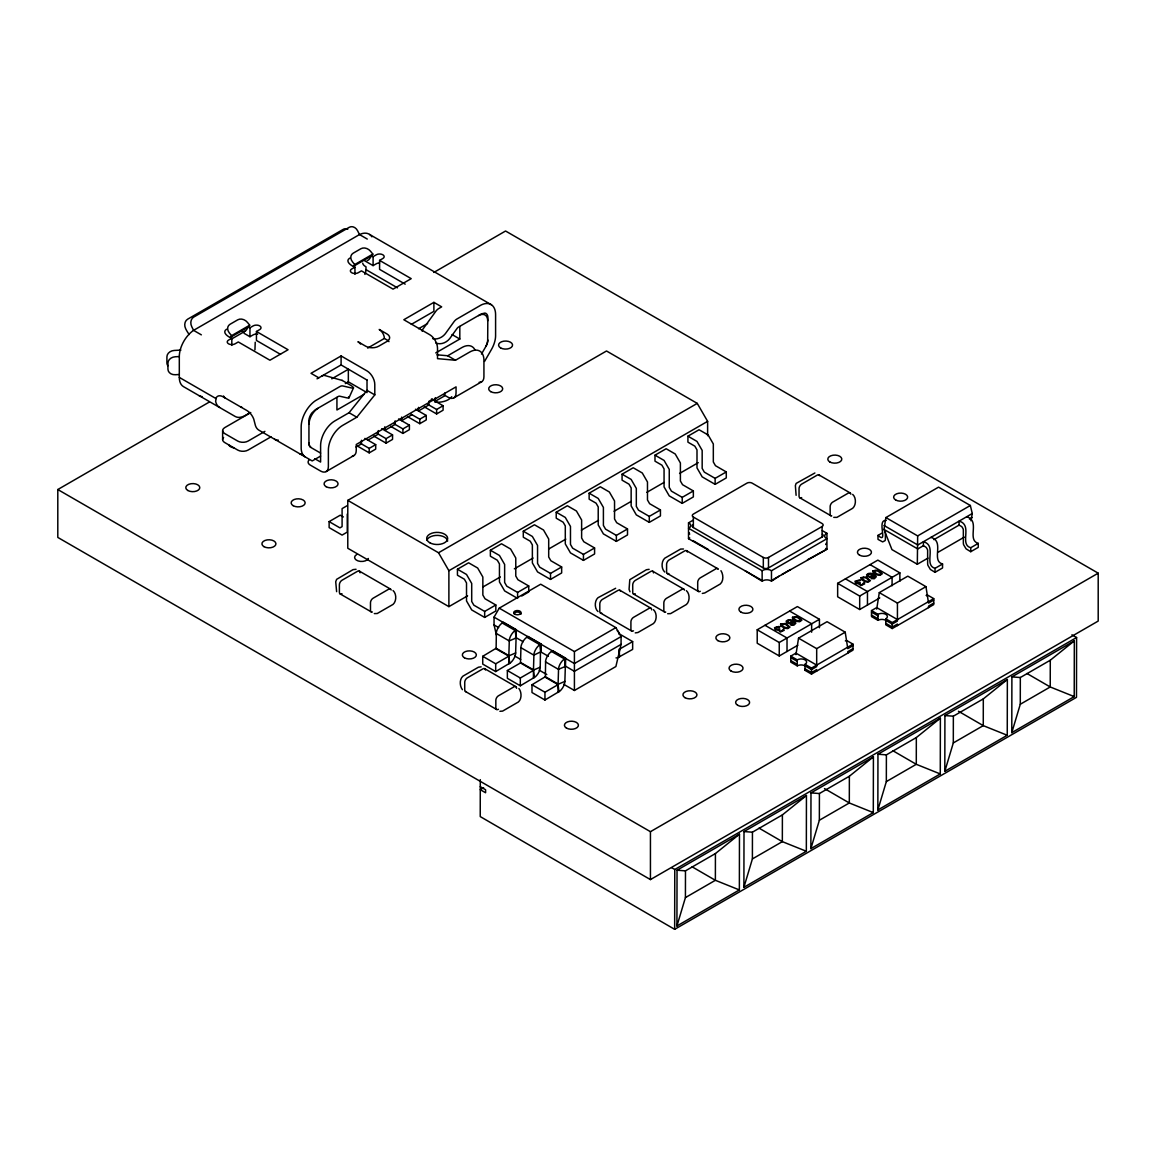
<?xml version="1.0" encoding="UTF-8"?>
<svg xmlns="http://www.w3.org/2000/svg" width="1156" height="1156" viewBox="0 0 1156 1156"><rect width="100%" height="100%" fill="white"/><g stroke="black" fill="none" stroke-linecap="round" stroke-linejoin="round"><path stroke-width="1.5" d="M314.678 458.657L320.602 462.068L320.602 445.609A20.158 11.647 -60 0 1 334.864 420.914L349.054 412.721L367.016 390.381L374.79 394.875L356.828 417.215L342.638 425.408A20.158 11.647 -60 0 0 328.376 450.103L328.376 466.562A10.996 6.344 60 0 1 320.602 471.056L310.241 465.073A7.326 4.234 0 0 1 309.071 459.958M480.289 779.635L480.231 816.584L674.656 929.323L1076.482 697.328L1076.597 637.52L1071.93 634.817M674.656 929.323L674.772 869.514L1076.597 637.52M676.925 925.985L677.04 870.222L739.464 834.184L739.363 889.932L676.925 925.985L685.421 897.591L685.479 870.844L715.42 853.562L739.464 834.184M715.42 853.562L715.376 880.294L685.421 897.591M743.9 887.317L744.002 831.569L806.44 795.516L806.339 851.264L743.9 887.317L752.397 858.922L752.44 832.176L782.395 814.893L806.44 795.516M782.395 814.893L782.337 841.64L752.397 858.922M810.876 848.649L810.977 792.9L873.416 756.848L873.3 812.61L810.876 848.649L819.358 820.254L819.416 793.522L849.371 776.225L873.416 756.848M849.371 776.225L849.313 802.972L819.358 820.254M877.852 809.98L877.953 754.232L940.377 718.179L940.276 773.942L877.852 809.98L886.334 781.601L886.392 754.854L916.332 737.557L940.377 718.179M916.332 737.557L916.289 764.304L886.334 781.601M944.813 771.312L944.914 715.564L1007.353 679.526L1007.252 735.274L944.813 771.312L953.31 742.932L953.353 716.185L983.308 698.889L1007.353 679.526M983.308 698.889L983.265 725.636L953.31 742.932M1011.789 732.658L1011.89 676.896L1074.329 640.858L1074.227 696.606L1011.789 732.658L1020.286 704.264L1020.329 677.517L1050.284 660.221L1074.329 640.858M1050.284 660.221L1050.226 686.967L1020.286 704.264M496.126 648.27L496.358 632.274A9.898 5.722 -60 0 1 501.314 623.705L503.38 622.231L516.342 629.717L515.59 654.094A9.898 5.722 -60 0 1 510.634 662.677L495.693 671.564L482.731 664.093L482.731 656.305L496.126 648.27L509.088 655.755L515.706 652.938M534.318 677.575L533.451 670.422L520.489 662.937L520.98 646.493A9.898 5.722 -60 0 1 525.937 637.924L528.003 636.45L540.965 643.935L540.965 651.724L533.826 655.134L520.865 647.649M520.489 662.937L507.354 670.523L507.354 678.312L520.316 685.797L535.257 676.896A9.898 5.722 -60 0 0 540.213 668.312L540.444 652.316M545.372 676.708L545.618 660.712A9.898 5.722 -60 0 1 550.559 652.143L552.64 650.669L565.602 658.154L564.836 682.531A9.898 5.722 -60 0 1 559.894 691.115L544.953 700.016L531.991 692.531L531.991 684.742L545.372 676.708L558.334 684.193L564.966 681.375M917.315 564.244L917.662 535.907L885.886 517.57L883.979 529.434L891.955 549.606L917.315 564.244L927.921 558.131M520.735 662.576L533.711 669.974L540.329 667.157M618.648 657.331L619.515 649.166L632.65 641.594L632.65 649.383L617.709 657.721A9.898 5.722 -60 0 1 616.018 657.894M852.983 645.655L847.796 648.646L845.209 632.173L827.06 621.697L798.536 638.17L795.949 654.628M933.73 600.109L928.543 603.1L925.956 586.641L907.807 576.165L879.297 592.623L876.696 609.096M496.444 635.15L494.046 624.919L494.046 617.145L499.233 608.157L540.705 584.214L615.888 627.621L621.075 636.595L621.075 644.383L615.888 666.535L574.416 690.479L563.666 684.28M255.23 342.205L254.941 349.849M970.939 520.764L972.268 513.524L970.346 505.49L938.571 487.138L885.886 517.57M320.602 456.085L312.192 460.941L258.93 430.191A20.158 11.647 -60 0 1 255.028 424.006L253.713 418.963A10.996 6.344 60 0 0 246.979 410.582L223.122 396.811A10.996 6.344 60 0 0 216.389 397.418L215.623 401.262A20.158 11.647 -60 0 0 219.524 407.432M349.025 397.78L353.49 387.852M481.474 354.068L485.91 346.381A9.161 5.289 -60 0 0 487.471 342.581L487.601 342.046A9.161 5.289 -60 0 0 487.818 339.98M484.552 361.423L491.416 349.546A20.158 11.647 -60 0 0 494.84 341.222L495.115 340.037A20.158 11.647 -60 0 0 495.592 335.486L495.592 314.649A22.08 12.745 -60 0 0 481.33 304.909L456.895 319.027A7.326 4.234 -60 0 0 453.918 321.83L445.335 333.723A11.589 9.32 -43 0 1 432.604 338.607M545.112 677.156L558.073 684.641L558.579 668.197A9.898 5.722 -60 0 1 563.521 659.628L565.602 658.154M231.561 335.674L229.307 332.885A7.326 5.78 35.1 0 1 230.001 324.301L237.775 319.807A7.326 5.78 35.1 0 1 247.456 322.408L249.696 325.197L231.561 335.674L230.362 337.379L248.511 326.902L249.956 327.74L253.207 325.876A4.581 2.644 0 0 1 259.681 325.876A4.581 2.644 0 0 1 259.681 329.605L256.444 331.483L256.444 340.456L280.532 354.372M249.696 325.197L246.257 330.096A10.996 6.344 60 0 1 242.182 331.685M354.69 264.579L352.45 261.791A7.326 5.78 35.1 0 1 353.144 253.207L360.918 248.713A7.326 5.78 35.1 0 1 370.599 251.314L372.839 254.103L354.69 264.579L353.505 266.285L371.64 255.808L373.099 256.646L376.336 254.768A4.581 2.644 0 0 1 382.824 254.768A4.581 2.644 0 0 1 382.824 258.511L379.587 260.389L379.587 269.362L405.192 284.145M372.839 254.103L369.4 259.002A10.996 6.344 60 0 1 367.131 260.548M482.731 656.305L495.693 663.79L508.828 656.203L509.319 639.759A9.898 5.722 -60 0 1 514.275 631.19L516.342 629.717M226.562 329.2C221.374 332.538 228.628 337.191 231.807 338.217L231.807 345.398M349.704 258.106C344.517 261.444 351.771 266.097 354.95 267.123L354.95 274.304M508.828 663.992L508.886 656.16L495.866 648.718M540.965 643.935L538.898 645.409A9.898 5.722 -60 0 0 533.942 653.978L533.451 670.422L520.316 678.008L507.354 670.523M693.138 520.171L688.514 522.844L688.514 538.71L762.729 580.818A5.838 3.367 0 0 1 770.879 580.818L826.945 549.187L826.945 533.321L822.35 530.662M231.807 338.217L228.57 340.095A4.581 2.644 0 0 0 228.57 343.823A4.581 2.644 0 0 0 235.058 343.823L238.295 341.959L269.926 360.224L288.075 349.748L256.444 331.483M354.95 267.123L351.713 268.987A4.581 2.644 0 0 0 351.713 272.729A4.581 2.644 0 0 0 358.201 272.729L361.438 270.865L393.069 289.13L411.218 278.654L379.587 260.389M231.417 339.098L245.029 331.237M244.017 333.289L249.956 336.714L253.207 334.85A4.581 2.644 0 0 1 257.629 334.171M364.154 260.461L373.099 265.62L376.336 263.756A4.581 2.644 0 0 1 379.587 262.976M433.803 272.455L505.562 231.012L1098.2 573.174L1098.2 621.061L650.438 879.586L57.8 537.424L57.8 489.537L209.135 402.158M374.79 394.875L374.79 384.399A11.098 6.416 60 0 0 367.016 370.917L341.092 355.947L311.007 373.316L318.796 377.81M422.186 331.237A3.67 2.948 -43 0 1 422.937 329.128L435.769 311.354A7.326 4.234 -60 0 1 438.745 308.551L441.679 306.86L433.89 302.366L403.82 319.735L429.743 334.705A11.098 6.416 60 0 1 437.517 348.173L437.517 358.649L455.478 360.253L469.668 352.06A20.158 11.647 -60 0 1 483.93 360.296L483.93 376.755A10.996 6.344 60 0 1 479.133 382.289M250.346 412.533L245.26 415.466A20.158 11.647 -60 0 1 235.174 416.463L183.486 386.639A20.158 11.647 -60 0 1 179.31 377.405L179.31 356.554A22.08 12.745 -60 0 1 193.572 330.356L359.487 234.567A22.08 12.745 -60 0 1 371.885 236.821M250.751 412.605L224.77 427.604A7.326 4.234 0 0 0 224.77 433.587L237.731 441.072A7.326 4.234 0 0 0 248.092 441.072L264.912 431.361M367.68 348.086L384.384 338.448L386.971 339.936A9.161 5.289 0 0 1 388.965 341.656M317.033 378.821L341.092 364.935L341.092 355.947M411.334 324.374L433.89 311.354L433.89 302.366M331.801 378.821L348.346 369.27L348.346 381.841L367.016 392.621L367.016 379.905M418.602 328.709L427.619 323.507M345.341 383.59L348.346 381.841M271.024 436.824L248.092 450.06A7.326 4.234 0 0 1 237.731 450.06L224.77 442.575A7.326 4.234 0 0 1 223.599 437.459M363.996 394.355L336.931 409.99L336.931 397.418M435.754 352.927L459.813 339.04L459.813 326.469M436.925 354.805L447.704 355.759L461.894 347.566A20.158 11.647 -60 0 1 475.073 350.124M432.734 399.138L428.833 401.378L428.833 404.976L418.472 410.958L418.472 407.374M356.034 447.011L361.438 443.89L361.438 440.291M367.911 440.147L378.287 434.165L378.287 430.567M411.984 414.701L401.623 420.683L401.623 417.099M326.108 471.605L353.967 455.507M453.788 397.881L481.647 381.798M360.47 443.34L369.212 448.384L375.7 444.641L375.7 449.12L369.212 452.863L356.944 445.783M377.333 433.601L386.061 438.644L392.549 434.902L392.549 439.396L386.061 443.138L373.793 436.058M394.182 423.876L402.909 428.919L409.397 425.177L409.397 429.671L402.909 433.413L390.641 426.318M411.03 414.151L419.773 419.195L426.246 415.452L426.246 419.946L419.773 423.688L407.49 416.594M427.879 404.412L436.621 409.47L443.095 405.727L443.095 410.207L436.621 413.949L424.339 406.869M467.602 595.846L448.889 606.64L347.783 548.262L347.783 500.375L606.51 350.99L697.256 403.386L707.616 421.348L707.616 435.711M347.262 505.62L342.089 508.611L342.089 526.63L339.936 527.873L329.128 521.616L329.128 527.613L342.089 535.098L347.262 532.092L347.262 514.088M329.128 521.616L340.269 515.186L343.361 516.963M347.783 500.375L438.529 552.756L697.256 403.386M448.889 606.64L448.889 570.717L707.616 421.348M457.444 569.229L468.599 562.799L477.674 568.03L482.847 577.017L482.847 595.022L485 598.75L495.823 604.993L495.823 610.975L484.667 617.42L471.706 609.935L466.518 600.947L466.518 582.942L464.38 579.214L457.444 575.226L457.444 569.229L466.518 574.474L471.706 583.448L471.706 601.467L473.859 605.18L484.667 611.423L495.823 604.993M528.74 585.976L517.599 592.421L517.599 598.403L504.637 590.918L499.45 581.945L499.45 563.926L497.297 560.212L490.375 556.209L490.375 550.227L501.516 543.782L510.591 549.028L515.778 558.001L515.778 576.02L517.931 579.734L528.74 585.976L528.74 591.973L521.775 595.99M523.292 531.211L534.448 524.781L543.522 530.012L548.695 538.999L548.695 557.004L550.848 560.732L561.657 566.975L561.657 572.957L550.516 579.402L537.554 571.917L532.367 562.929L532.367 544.924L530.228 541.196L523.292 537.208L523.292 531.211L532.367 536.456L537.554 545.43L537.554 563.449L539.707 567.163L550.516 573.405L561.657 566.975M556.224 512.209L567.365 505.764L576.439 511.01L581.627 519.998L581.627 538.002L583.78 541.716L594.589 547.958L594.589 553.955L583.448 560.385L570.472 552.9L565.298 543.927L565.298 525.908L563.145 522.194L556.224 518.191L556.224 512.209L565.298 517.44L570.472 526.428L570.472 544.433L572.625 548.161L583.448 554.403L594.589 547.958M589.141 493.193L600.296 486.763L609.371 492.008L614.544 500.981L614.544 518.986L616.697 522.714L627.506 528.957L627.506 534.939L616.365 541.384L603.403 533.899L598.216 524.911L598.216 506.906L596.077 503.178L589.141 499.19L589.141 493.193L598.216 498.438L603.403 507.412L603.403 525.431L605.556 529.145L616.365 535.387L627.506 528.957M622.072 474.191L633.213 467.761L642.288 472.992L647.476 481.98L647.476 499.984L649.629 503.698L660.437 509.94L660.437 515.937L649.282 522.368L636.32 514.882L631.147 505.909L631.147 487.89L628.994 484.176L622.072 480.174L622.072 474.191L631.147 479.422L636.32 488.41L636.32 506.415L638.473 510.143L649.282 516.385L660.437 509.94M654.99 455.175L666.145 448.745L675.22 453.99L680.393 462.964L680.393 480.983L682.546 484.696L693.354 490.939L693.354 496.921L682.213 503.366L669.252 495.881L664.064 486.893L664.064 468.888L661.911 465.174L654.99 461.172L654.99 455.175L664.064 460.42L669.252 469.394L669.252 487.413L671.405 491.127L682.213 497.369L693.354 490.939M687.921 436.173L699.062 429.743L708.137 434.974L713.324 443.962L713.324 461.966L715.463 465.68L726.286 471.937L726.286 477.919L715.13 484.35L702.169 476.864L696.996 467.891L696.996 449.872L694.843 446.158L687.921 442.156L687.921 436.173L696.996 441.419L702.169 450.392L702.169 468.397L704.322 472.125L715.13 478.367L726.286 471.937M483.179 586.843L500.331 576.945M514.348 568.839L533.06 558.045M548.638 549.042L565.79 539.144M581.367 530.156L598.519 520.258M614.096 511.255L631.248 501.357M646.84 492.355L663.978 482.457M679.569 473.454L698.267 462.66M689.279 532.873L689.178 533.667A5.838 3.367 0 0 1 689.756 534.058M499.233 608.157L574.416 651.565L615.888 627.621M621.075 636.595L574.416 663.544L494.046 617.145M693.354 517.064L763.321 557.467A3.67 2.11 0 0 0 768.494 557.452L822.089 526.515A3.656 2.11 0 0 0 822.089 523.524L752.137 483.136A3.67 2.11 0 0 0 746.964 483.136L693.354 514.088A3.656 2.11 0 0 0 693.354 517.064L693.354 527.541L763.321 567.943A3.67 2.11 0 0 0 768.494 567.928L822.089 536.991A3.656 2.11 0 0 0 822.407 534.216M621.075 644.383L574.416 671.318L565.226 666.015M531.991 684.742L544.953 692.227L558.073 684.641L558.955 691.794M688.514 522.844A5.838 3.367 0 0 1 688.514 528.234L762.136 570.732A5.838 3.367 0 0 1 771.471 570.732L826.945 538.71A5.838 3.367 0 0 1 826.945 533.321M761.356 580.76L745.013 570.659M778.898 576.252L772.251 580.76M781.803 574.575L790.502 569.561M807.48 559.764L826.164 549.635M885.38 531.803L885.38 538.999A6.127 3.54 60 0 1 885.106 540.618L882.649 541.904L877.996 539.375L877.996 535.401L881.753 533.234M917.662 535.907L970.346 505.49M483.627 787.727L480.275 789.664L485.592 792.756L485.607 789.765L480.275 786.672M797.799 645.25L779.245 655.958L757.209 643.242L757.209 629.774L797.394 606.568L819.431 619.298L819.431 627.708M879.774 597.927L859.688 609.515L837.652 596.799L837.652 583.332L877.838 560.125L899.874 572.856L899.874 581.266M972.268 513.524L917.777 544.982L883.979 525.46M930.927 537.381C945.016 541.268 930.797 560.674 942.545 563.998L942.545 567.972L935.031 572.307L930.378 569.46L927.921 565.342A6.127 3.54 60 0 1 927.632 563.405L927.632 550.791A3.468 2.009 60 0 0 927.358 549.302L926.332 547.597A2.774 1.604 60 0 0 925.523 546.918L923.413 545.704L917.777 548.956L883.979 529.434M933.889 539.65L959.104 525.099L961.228 526.312A2.774 1.604 60 0 1 962.038 526.977L963.049 528.697A3.468 2.009 60 0 1 963.338 530.185L963.338 542.785A6.127 3.54 60 0 0 963.613 544.722L966.084 548.854L970.737 551.701L978.251 547.366L978.251 543.378C966.474 539.838 980.693 520.634 966.633 516.775M969.451 519.131L972.268 517.498M757.209 629.774L779.245 642.49L819.431 619.298M837.652 583.332L859.688 596.048L899.874 572.856M938.528 552.004L964.277 537.135M923.413 545.704L923.413 541.716C937.53 545.589 923.167 564.778 935.031 568.333L942.545 563.998M959.104 525.099L959.104 521.11C973.193 524.997 958.974 544.404 970.737 547.727L978.251 543.378M845.209 632.173L816.685 648.646L816.685 666.607L811.498 669.599L805.024 665.856A5.505 3.179 0 0 0 797.25 665.856L790.762 662.113L790.762 656.131L795.949 653.14L816.685 665.105M925.956 586.641L897.432 603.1L897.432 621.061L892.259 624.052L885.771 620.324A5.505 3.179 0 0 0 877.996 620.324L871.508 616.582L871.508 610.585L876.696 607.594L897.432 619.573M805.024 664.353L811.498 668.096L852.983 644.152L852.983 650.134L811.498 674.092L805.024 670.35L805.024 664.353A5.505 3.179 0 0 0 805.024 659.874A5.505 3.179 0 0 0 797.25 659.874L790.762 656.131M885.771 618.821L892.259 622.564L933.73 598.62L933.73 604.602L892.259 628.546L885.771 624.804L885.771 618.821A5.505 3.179 0 0 0 885.771 614.327A5.505 3.179 0 0 0 877.996 614.327L871.508 610.585M852.983 648.646L847.796 651.637L847.796 653.14M933.73 603.1L928.543 606.105L928.543 607.594M57.8 489.537L650.438 831.684L1098.2 573.174M688.514 538.71L689.178 538.364A5.838 3.367 0 0 0 689.756 537.959M515.822 638.098L509.204 640.915L496.242 633.43M565.082 666.535L558.449 669.353L545.488 661.868M179.31 356.554L175.235 356.771A7.326 5.968 -9.2 0 0 167.938 363.157L167.938 369.14A7.326 5.968 -9.2 0 0 175.235 374.732L179.31 374.515M814.893 472.992L796.108 483.425L795.371 485.621L796.108 495.303M615.657 588.274L597.999 597.71C594.386 600.831 594.386 608.461 597.999 611.567M1011.89 676.896L1020.329 677.517M944.914 715.564L953.353 716.185M877.953 754.232L886.392 754.854M810.977 792.9L819.416 793.522M744.002 831.569L752.44 832.176M677.04 870.222L685.479 870.844M702.313 593.433L704.741 592.97L720.246 584.026C723.8 581.035 723.41 574.33 720.954 570.688M886.132 520.417C876.103 519.564 888.921 545.04 877.996 535.401M649.137 569.33L646.421 569.735L629.789 579.676L629.066 589.358L629.977 591.771M635.251 632.896L637.953 632.505L653.458 623.546C657.07 620.425 657.07 612.81 653.458 609.689M481.127 666.81L478.425 667.214L462.92 676.159C459.351 679.193 459.597 686.173 462.414 689.684M356.048 569.287L353.071 569.619L336.627 579.344L335.717 581.757L336.627 591.655M499.898 711.287L502.6 711.099L518.379 701.995C521.948 698.961 521.703 691.982 518.885 688.485M683.499 548.999L680.566 549.086L664.787 558.189C661.174 561.296 661.174 568.925 664.787 572.047M667.662 613.706L670.596 613.619L686.389 604.516C689.988 601.409 689.988 593.779 686.389 590.658M374.313 613.59L377.246 613.504L393.04 604.4C396.653 601.293 396.653 593.664 393.04 590.543M1074.227 696.606L1050.226 686.967L1026.962 673.486M1007.252 735.274L983.265 725.636L958.44 711.243M940.276 773.942L916.289 764.304L893.024 750.808M873.3 812.61L849.313 802.972L824.503 788.58M806.339 851.264L782.337 841.64L759.073 828.144M739.363 889.932L715.376 880.294L692.112 866.812M833.765 517.368L836.915 517.368L852.695 508.279C856.307 505.158 856.307 497.528 852.695 494.407M435.653 342.841L435.971 342.985A11.589 9.32 -43 0 0 449.8 338.506L457.039 328.463A3.67 2.11 -60 0 1 458.527 327.061L481.33 313.897L484.971 313.059A9.32 5.375 -60 0 1 487.818 319.128L487.688 339.994A9.161 5.289 -60 0 1 485.795 346.381M826.945 549.187L826.265 548.84A5.838 3.367 0 0 1 825.687 548.45M342.06 380.338L350.297 385.093A11.589 1.647 24.2 0 1 351.424 387.939L342.841 385.96A7.326 4.234 -60 0 0 339.864 386.595L315.415 400.713A22.08 12.745 -60 0 0 301.167 426.896L301.167 447.748A20.158 11.647 -60 0 0 301.644 451.721L301.918 452.603A20.158 11.647 -60 0 0 305.343 456.981M342.234 380.44L324.692 375.483A7.326 4.234 -60 0 0 321.715 376.119M819.026 474.971L850.137 492.933M369.645 234.48L491.488 304.837M367.276 239.061L359.487 234.567L357.652 230.853A7.326 5.953 71 0 0 349.242 227.299L193.688 317.105A7.326 5.953 71 0 0 191.737 326.642L193.572 330.356L201.346 334.85M799.808 497.788L830.918 515.749M362.709 263.149A9.349 5.39 0 0 0 365.975 266.747L365.975 269.637L397.505 287.844M926.115 595.383A5.505 3.179 0 0 0 927.257 594.878L933.73 598.62M870.049 564.619L892.085 577.335L892.085 585.76M826.164 543.349L826.265 544.144A5.838 3.367 0 0 0 825.687 544.534M452.039 334.546L459.813 339.04M879.297 592.623L897.432 603.1M845.426 578.838L867.462 591.554L867.462 605.036M447.704 355.759L455.478 360.253M871.508 612.088L877.996 615.83M871.508 615.079L877.996 618.821M885.771 623.315L892.259 627.058L897.432 624.052L897.432 625.555M443.832 394.774L448.282 397.346A10.996 6.344 60 0 0 456.056 392.852L456.056 386.855L356.25 444.482L356.25 450.479A10.996 6.344 60 0 1 352.363 455.999M692.935 540.603L708.31 549.49M431.448 398.993L443.095 405.727M852.983 644.152L846.495 640.41A5.505 3.179 0 0 1 845.354 640.915M686.577 550.718L717.688 568.68M789.606 611.062L811.642 623.778L811.642 632.202M341.092 364.935L367.016 380.049M415.452 409.224L426.246 415.452M798.536 638.17L816.685 648.646M764.983 625.28L787.019 637.996L787.019 651.478M667.344 573.535L698.455 591.496M398.603 418.949L409.397 425.177M652.707 571.223L683.817 589.184M790.762 657.62L797.25 661.362M790.762 660.611L797.25 664.353M805.024 668.847L811.498 672.59L816.685 669.599L816.685 671.101M381.755 428.674L392.549 434.902M349.054 412.721L356.828 417.215M364.906 438.399L375.7 444.641M633.488 594.025L664.599 611.986M619.789 590.239L650.9 608.201M600.571 613.056L631.682 631.017M490.375 550.227L499.45 555.458L504.637 564.446L504.637 582.451L506.776 586.179L517.599 592.421M320.602 453.094L310.848 447.459A9.161 5.289 -60 0 1 309.288 445.465L309.158 445.06A9.161 5.289 -60 0 1 308.941 443.254L308.941 422.402A9.32 5.375 -60 0 1 311.788 413.039L315.415 409.686L338.231 396.522A3.67 2.11 -60 0 1 339.719 396.205L346.959 397.866A11.589 1.647 24.2 0 0 348.491 396.913M179.31 377.405L215.897 398.517M619.688 634.109L632.65 641.594M502.253 623.012L515.215 630.497L516.082 637.65L516.082 629.861M526.876 637.231L539.838 644.716L540.705 651.868L548.363 656.29M551.499 651.449L564.46 658.934L565.342 666.087L565.342 658.299M494.046 624.919L498.641 627.578M515.489 637.303L523.148 641.725M514.579 655.943L520.706 659.484M539.13 670.104L546.788 674.54M359.357 571.107L390.468 589.069M484.711 668.688L515.807 686.65M340.139 593.909L371.249 611.871M465.478 691.505L496.589 709.466M671.665 867.708L674.772 869.514M438.529 552.756L448.889 570.717M223.715 396.479L223.643 396.306A9.306 4.624 -53.9 0 1 223.556 395.973M619.139 634.312L619.024 633.3A9.898 5.722 -60 0 0 617.217 630.728M619.255 649.022L619.515 656.955M508.828 656.203L509.695 663.356M970.737 547.727L970.737 551.701M935.031 568.333L935.031 572.307M927.257 594.878L927.257 596.366M892.259 622.564L892.259 628.546M877.996 614.327L877.996 620.324M859.688 596.048L859.688 609.515M822.089 526.515L822.089 536.991M811.498 668.096L811.498 674.092M797.25 659.874L797.25 665.856M779.245 642.49L779.245 655.958M771.471 570.732L771.471 581.222M768.494 557.452L768.494 567.928M763.321 557.467L763.321 567.943M762.136 570.732L762.136 581.222M715.13 478.367L715.13 484.35M682.213 497.369L682.213 503.366M650.438 831.684L650.438 879.586M649.282 516.385L649.282 522.368M616.365 535.387L616.365 541.384M583.448 554.403L583.448 560.385M574.416 651.565L574.416 690.479M558.073 684.641L558.073 692.43M550.516 573.405L550.516 579.402M544.953 692.227L544.953 700.016M540.705 644.08L540.705 651.868M533.451 670.422L533.451 678.211M520.316 678.008L520.316 685.797M495.693 663.79L495.693 671.564M484.667 611.423L484.667 617.42M444.785 392.997L444.785 395.771L435.321 401.233L435.321 397.635M436.621 409.47L436.621 413.949M419.773 419.195L419.773 423.688M402.909 428.919L402.909 433.413M395.135 420.842L395.135 424.425L384.775 430.422L384.775 426.824M386.061 438.644L386.061 443.138M373.099 256.646L373.099 265.62M369.212 448.384L369.212 452.863M249.956 327.74L249.956 336.714M222.617 430.596L222.617 439.583M498.424 709.293A3.67 2.11 -60 0 1 495.837 707.79L495.837 700.305A3.67 2.11 -60 0 1 498.424 695.811L513.986 686.837A3.67 2.11 -60 0 1 516.573 688.34M485.448 669.989A3.67 2.11 -60 0 0 482.876 668.876L467.313 677.85A3.67 2.11 -60 0 0 464.726 682.343L464.726 689.829A3.67 2.11 -60 0 0 466.33 691.678M633.502 630.829A3.67 2.11 -60 0 1 630.916 629.341L630.916 621.856A3.67 2.11 -60 0 1 633.502 617.362L649.065 608.388A3.67 2.11 -60 0 1 651.305 608.591M620.454 591.193A3.67 2.11 -60 0 0 617.954 590.427L602.406 599.4A3.67 2.11 -60 0 0 599.805 603.894L599.805 611.38A3.67 2.11 -60 0 0 601.727 613.157M651.464 608.851A3.67 2.11 -60 0 1 651.652 609.877M700.29 591.308A3.67 2.11 -60 0 1 697.704 589.806L697.704 582.321A3.67 2.11 -60 0 1 700.29 577.841L715.853 568.853A3.67 2.11 -60 0 1 718.237 569.316M687.314 552.019A3.67 2.11 -60 0 0 684.742 550.892L669.18 559.88A3.67 2.11 -60 0 0 666.593 564.374L666.593 571.844A3.67 2.11 -60 0 0 668.847 573.52M478.613 315.617A12.832 7.413 -60 0 1 487.688 320.862M309.071 423.977A12.832 7.413 -60 0 1 318.146 408.27M310.964 447.314A9.161 5.289 -60 0 1 309.071 443.124M347.768 229.191A7.326 5.953 71 0 0 343.159 229.394L187.619 319.201A7.326 5.953 71 0 0 185.668 328.738A21.733 12.543 60 0 0 189.208 334.518M302.684 454.655A20.158 11.647 -60 0 1 299.722 453.744M180.871 350.181A9.349 5.39 0 0 0 178.472 350.225L174.209 350.456A7.326 5.968 -9.2 0 0 166.912 356.828L166.912 362.811A7.326 5.968 -9.2 0 0 167.895 365.758M384.384 338.448A7.326 4.234 60 0 0 379.197 329.46L386.971 333.954A9.161 5.289 0 0 1 386.971 341.439L378.677 346.222A9.161 5.289 0 0 1 365.715 346.222L357.941 341.728A7.326 4.234 60 0 1 360.528 344.04M365.975 269.637A9.161 5.289 -60 0 1 364.877 274.42M278.35 440.161A20.158 11.647 -60 0 1 274.579 439.222M242.023 407.36A9.161 5.289 -60 0 1 240.679 406.941M225.03 397.91A9.161 5.289 -60 0 1 224.004 396.956M202.098 396.58A20.158 11.647 -60 0 1 199.135 395.67M801.643 497.6A3.67 2.11 -60 0 1 799.042 496.112L799.042 488.627A3.67 2.11 -60 0 1 801.643 484.133L817.191 475.145A3.67 2.11 -60 0 1 819.59 475.622M850.874 494.233A3.67 2.11 -60 0 0 848.302 493.106L832.739 502.094A3.67 2.11 -60 0 0 830.153 506.588L830.153 514.059A3.67 2.11 -60 0 0 831.756 515.908M341.974 593.736A3.67 2.11 -60 0 1 339.387 592.233L339.387 584.748A3.67 2.11 -60 0 1 341.974 580.269L357.522 571.281A3.67 2.11 -60 0 1 359.921 571.743M360.094 572.408A3.67 2.11 -60 0 1 360.123 572.784M391.147 590.022A3.67 2.11 -60 0 0 388.633 589.242L373.085 598.23A3.67 2.11 -60 0 0 370.484 602.71L370.484 610.195A3.67 2.11 -60 0 0 372.405 611.986M693.354 527.541A3.656 2.11 0 0 1 693.036 524.766M426.882 540.199A10.505 6.069 0 0 1 437.936 535.387A10.505 6.069 0 0 1 447.647 541.08M513.842 613.605A3.67 2.11 0 0 1 517.859 612.044A3.67 2.11 0 0 1 521.038 614.154M805.891 669.685A5.505 3.179 0 0 1 805.024 670.35M451.765 396.696A15.577 9.002 0 0 1 434.887 402.158M233.772 447.82A7.008 4.046 0 0 1 228.83 444.959M368.374 558.478A7.008 4.046 0 0 1 358.114 560.935A7.008 4.046 0 0 1 356.655 554.577M635.323 593.852A3.67 2.11 -60 0 1 632.722 592.349L632.722 584.864A3.67 2.11 -60 0 1 635.323 580.384L650.871 571.396A3.67 2.11 -60 0 1 653.472 572.899M684.482 590.138A3.67 2.11 -60 0 0 681.982 589.358L666.434 598.346A3.67 2.11 -60 0 0 663.833 602.825L663.833 610.31A3.67 2.11 -60 0 0 665.755 612.102M792.872 621.61L792.033 623.272L789.736 623.792L786.672 622.694L786.167 621.148C788.797 618.171 794.114 620.122 795.848 623.185L793.84 625.208L790.718 624.962L794.62 623.734L792.872 621.61M873.315 575.168L872.477 576.83L870.179 577.35L867.116 576.252L866.61 574.705C869.24 571.729 874.557 573.679 876.277 576.743L874.283 578.766L871.162 578.52L875.063 577.292L873.315 575.168M778.494 630.136L780.257 632.043L784.216 630.323L783.537 629.023L781.181 631.378L779.693 630.901L779.693 628.835L775.864 629.081L776.138 627.448L779.953 626.841L778.841 626.48L774.52 627.694L775.185 629.875L778.494 630.136M858.937 583.693L860.7 585.601L864.659 583.881L863.966 582.581L861.625 584.936L860.136 584.459L860.136 582.393L856.307 582.638L856.582 581.006L860.382 580.399L859.284 580.037L854.963 581.251L855.628 583.433L858.937 583.693M780.603 624.11L780.762 625.887L784.635 628.243L787.727 628.604L789.996 627.058L785.603 623.46L780.603 624.11M792.481 617.261L792.64 619.024L796.527 621.379L799.62 621.74L801.874 620.194L797.481 616.596L792.481 617.261M861.032 577.668L861.206 579.445L865.078 581.8L868.17 582.162L870.439 580.615L866.046 577.017L861.032 577.668M872.925 570.818L873.083 572.581L876.971 574.937L880.063 575.298L882.317 573.752L877.924 570.154L872.925 570.818M787.857 620.685L787.828 622.304L789.013 622.896L791.976 622.044L790.126 620.425L787.857 620.685M868.301 574.243L868.272 575.861L869.457 576.454L872.419 575.601L870.569 573.983L868.301 574.243M782.771 623.807L781.528 624.746L784.519 627.231L787.539 627.925L788.811 627.014L785.791 624.5L782.771 623.807M794.663 616.943L793.406 617.896L796.397 620.367L799.417 621.061L800.689 620.151L797.669 617.636L794.663 616.943M863.214 577.364L861.957 578.303L864.963 580.789L867.983 581.482L869.254 580.572L866.234 578.058L863.214 577.364M875.092 570.5L873.849 571.454L876.84 573.925L879.861 574.619L881.132 573.708L878.112 571.194L875.092 570.5M430.176 542.959A10.505 6.069 0 0 0 447.459 539.664A10.505 6.069 0 0 0 433.876 532.685A10.505 6.069 0 0 0 430.176 542.959M514.781 614.154A3.67 2.11 0 0 0 520.923 613.2A3.67 2.11 0 0 0 516.429 610.614A3.67 2.11 0 0 0 514.781 614.154M566.469 728.092A7.008 4.046 0 0 0 578.173 726.286A7.008 4.046 0 0 0 569.605 721.33A7.008 4.046 0 0 0 566.469 728.092M263.973 546.658A7.008 4.046 0 0 0 275.692 544.852A7.008 4.046 0 0 0 267.123 539.895A7.008 4.046 0 0 0 263.973 546.658M490.736 391.638A7.008 4.046 0 0 0 502.455 389.832A7.008 4.046 0 0 0 493.872 384.876A7.008 4.046 0 0 0 490.736 391.638M737.673 705.29A7.008 4.046 0 0 0 749.377 703.469A7.008 4.046 0 0 0 740.808 698.527A7.008 4.046 0 0 0 737.673 705.29M731.083 671.072A7.008 4.046 0 0 0 742.802 669.252A7.008 4.046 0 0 0 734.219 664.31A7.008 4.046 0 0 0 731.083 671.072M326.122 486.69A7.008 4.046 0 0 0 337.827 484.87A7.008 4.046 0 0 0 329.258 479.928A7.008 4.046 0 0 0 326.122 486.69M293.191 505.692A7.008 4.046 0 0 0 304.909 503.886A7.008 4.046 0 0 0 296.326 498.93A7.008 4.046 0 0 0 293.191 505.692M740.967 612.145A7.008 4.046 0 0 0 752.672 610.325A7.008 4.046 0 0 0 744.103 605.383A7.008 4.046 0 0 0 740.967 612.145M187.836 490.491A7.008 4.046 0 0 0 199.554 488.67A7.008 4.046 0 0 0 190.971 483.728A7.008 4.046 0 0 0 187.836 490.491M500.62 347.927A7.008 4.046 0 0 0 512.325 346.106A7.008 4.046 0 0 0 503.756 341.165A7.008 4.046 0 0 0 500.62 347.927M829.849 461.981A7.008 4.046 0 0 0 841.568 460.16A7.008 4.046 0 0 0 832.999 455.218A7.008 4.046 0 0 0 829.849 461.981M464.394 657.764A7.008 4.046 0 0 0 476.113 655.958A7.008 4.046 0 0 0 467.544 651.001A7.008 4.046 0 0 0 464.394 657.764M684.988 697.675A7.008 4.046 0 0 0 696.707 695.869A7.008 4.046 0 0 0 688.123 690.912A7.008 4.046 0 0 0 684.988 697.675M895.698 499.999A7.008 4.046 0 0 0 907.417 498.178A7.008 4.046 0 0 0 898.848 493.222A7.008 4.046 0 0 0 895.698 499.999M859.486 555.111A7.008 4.046 0 0 0 871.205 553.305A7.008 4.046 0 0 0 862.622 548.349A7.008 4.046 0 0 0 859.486 555.111M717.919 640.655A7.008 4.046 0 0 0 729.624 638.849A7.008 4.046 0 0 0 721.055 633.893A7.008 4.046 0 0 0 717.919 640.655"/></g></svg>
